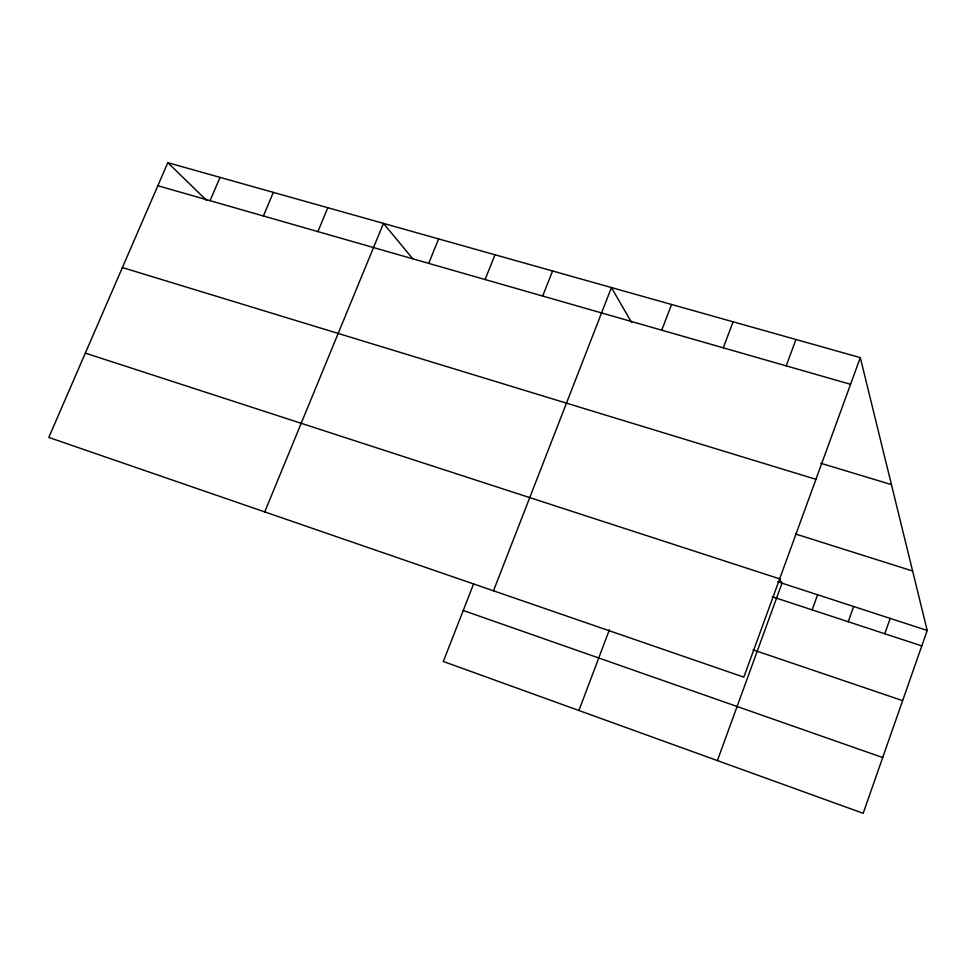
<?xml version="1.0" encoding="UTF-8"?>
<svg xmlns="http://www.w3.org/2000/svg" width="976" height="976" viewBox="0 0 976 976"><rect width="100%" height="100%" fill="white"/><g stroke="black" fill="none" stroke-linecap="round" stroke-linejoin="round"><path stroke-width="1.46" d="M860.295 357.606L743.834 677.149L48.8 437.431L167.823 162.687L860.295 357.606L927.2 630.459L863.174 813.313L443.311 661.472L473.689 583.733M884.768 633.753L890.197 618.406M848.229 621.736L853.671 606.511M812.154 609.878L817.607 594.762M717.397 760.597L782.008 583.16L779.238 578.365M786.192 365.866L795.965 339.502M578.914 710.516L609.402 629.764M723.265 347.822L733.074 321.799M661.728 330.181L671.573 304.488M493.49 590.809L611.427 287.554L631.631 322.568M542.68 296.057L552.575 270.986M485.084 279.539L495.003 254.785M428.708 263.374L438.639 238.913M264.728 511.912L383.47 223.382L412.653 258.652M317.871 231.605L327.826 207.717M263.386 215.977L273.353 192.394M210.06 200.69L220.039 177.376M157.844 185.721L850.56 384.312M820.84 463.283L891.442 484.608M122.39 267.546L815.936 479.314M795.513 533.982L912.621 571.009M85.327 353.117L779.653 578.853M777.787 581.794L927.2 630.459M772.321 596.787L921.783 645.917M752.984 649.833L902.629 700.634M463.246 610.476L882.707 757.547M167.823 162.687L206.753 200.544"/></g></svg>
